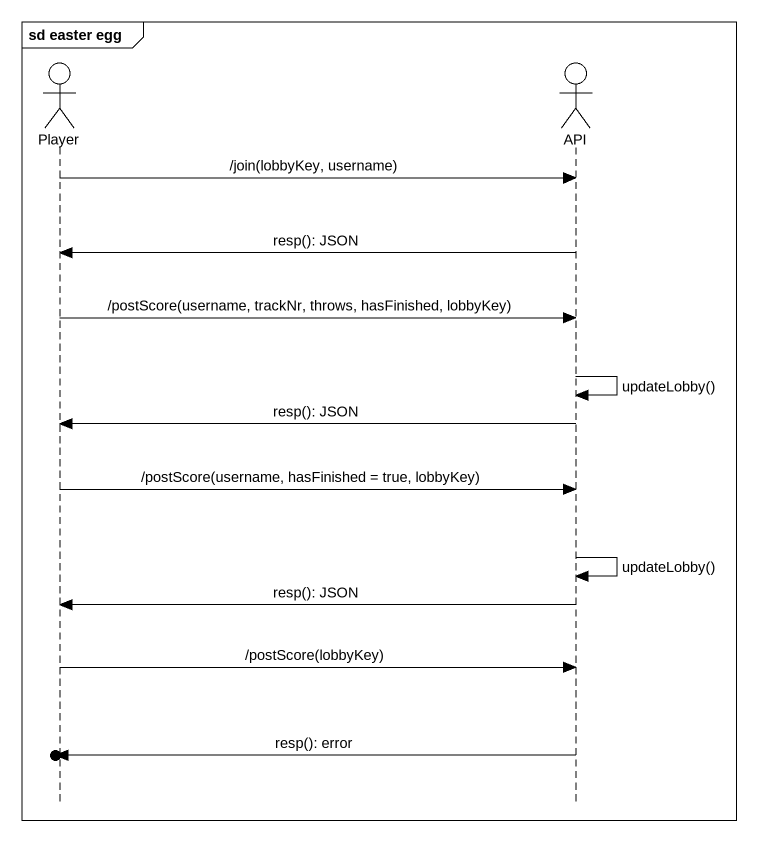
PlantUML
@startuml
mainframe sd easter egg
hide footbox
actor Player
actor API

Player -> API : /join(lobbyKey, username)
API -> Player : resp(): JSON
Player -> API : /postScore(username, trackNr, throws, hasFinished, lobbyKey)
API -> API : updateLobby()
API -> Player : resp(): JSON
Player -> API : /postScore(username, hasFinished = true, lobbyKey)
API -> API : updateLobby()
API -> Player : resp(): JSON
Player -> API : /postScore(lobbyKey)
[o<- API : resp(): error
@enduml
